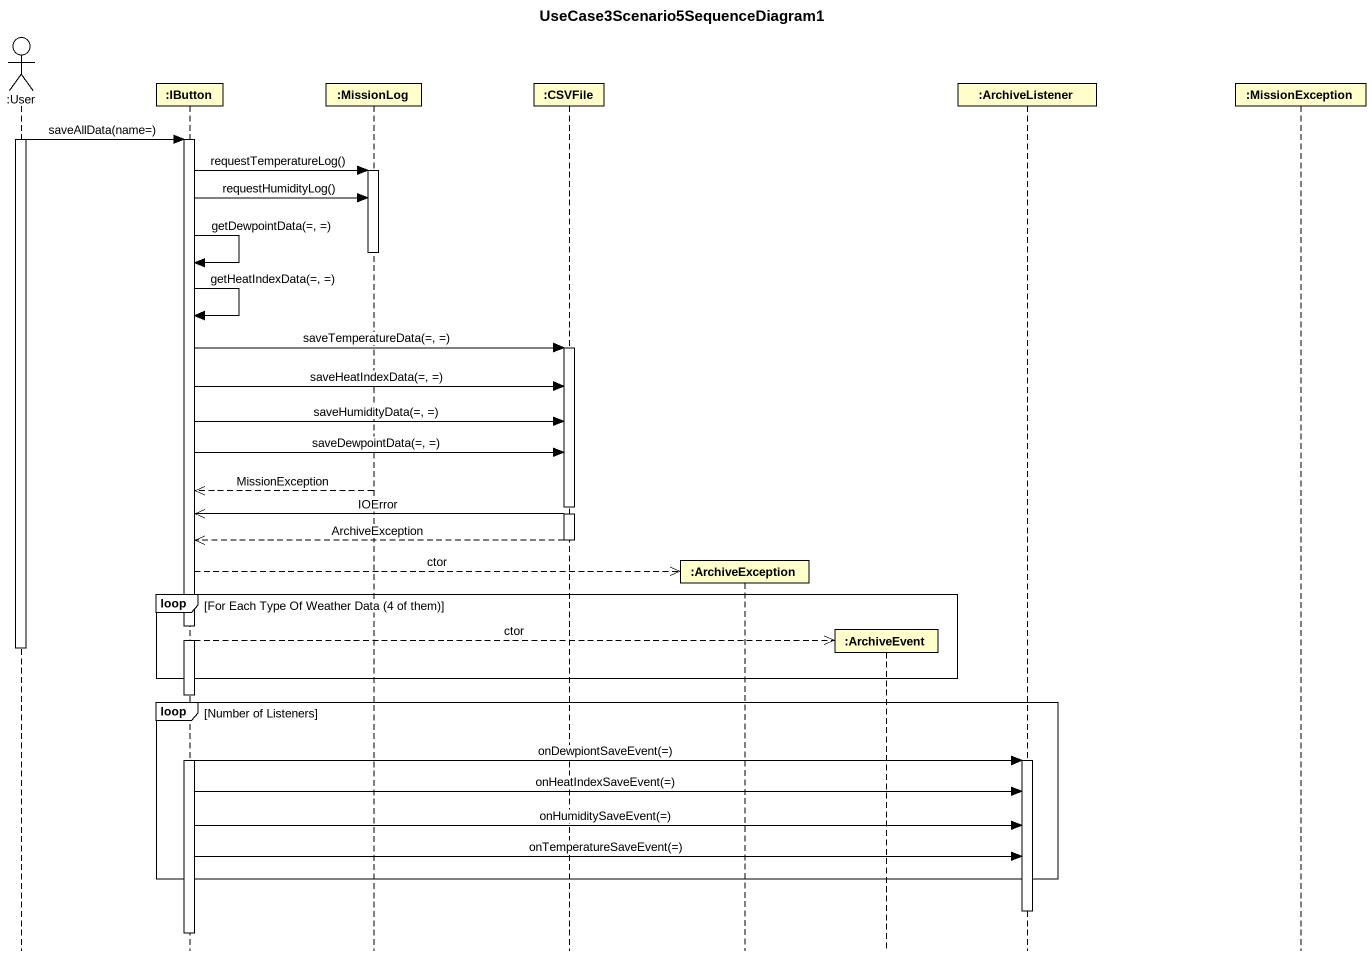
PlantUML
@startuml
title UseCase3Scenario5SequenceDiagram1
hide footbox
actor ":User" as User
participant ":IButton" as IButton
participant ":MissionLog" as MissionLog
participant ":CSVFile" as CSVFile
participant ":ArchiveException" as ArchiveException
participant ":ArchiveEvent" as ArchiveEvent
participant ":ArchiveListener" as ArchiveListener
participant ":MissionException" as MissionException

activate User
User -> IButton : saveAllData(name=)
activate IButton
IButton -> MissionLog : requestTemperatureLog()
activate MissionLog
IButton -> MissionLog : requestHumidityLog()
deactivate MissionLog
IButton -> IButton : getDewpointData(=, =)
IButton -> IButton : getHeatIndexData(=, =)
IButton -> CSVFile : saveTemperatureData(=, =)
activate CSVFile
IButton -> CSVFile : saveHeatIndexData(=, =)
IButton -> CSVFile : saveHumidityData(=, =)
IButton -> CSVFile : saveDewpointData(=, =)
MissionLog -->> IButton : MissionException
CSVFile ->> IButton : IOError
CSVFile -->> IButton : ArchiveException
deactivate CSVFile
IButton -->> ArchiveException ** : ctor
loop For Each Type Of Weather Data (4 of them)
  IButton -->> ArchiveEvent ** : ctor
  deactivate User
end
loop Number of Listeners
  IButton -> ArchiveListener : onDewpiontSaveEvent(=)
  activate ArchiveListener
  IButton -> ArchiveListener : onHeatIndexSaveEvent(=)
  IButton -> ArchiveListener : onHumiditySaveEvent(=)
  IButton -> ArchiveListener : onTemperatureSaveEvent(=)
end
deactivate ArchiveListener
deactivate IButton
@enduml
